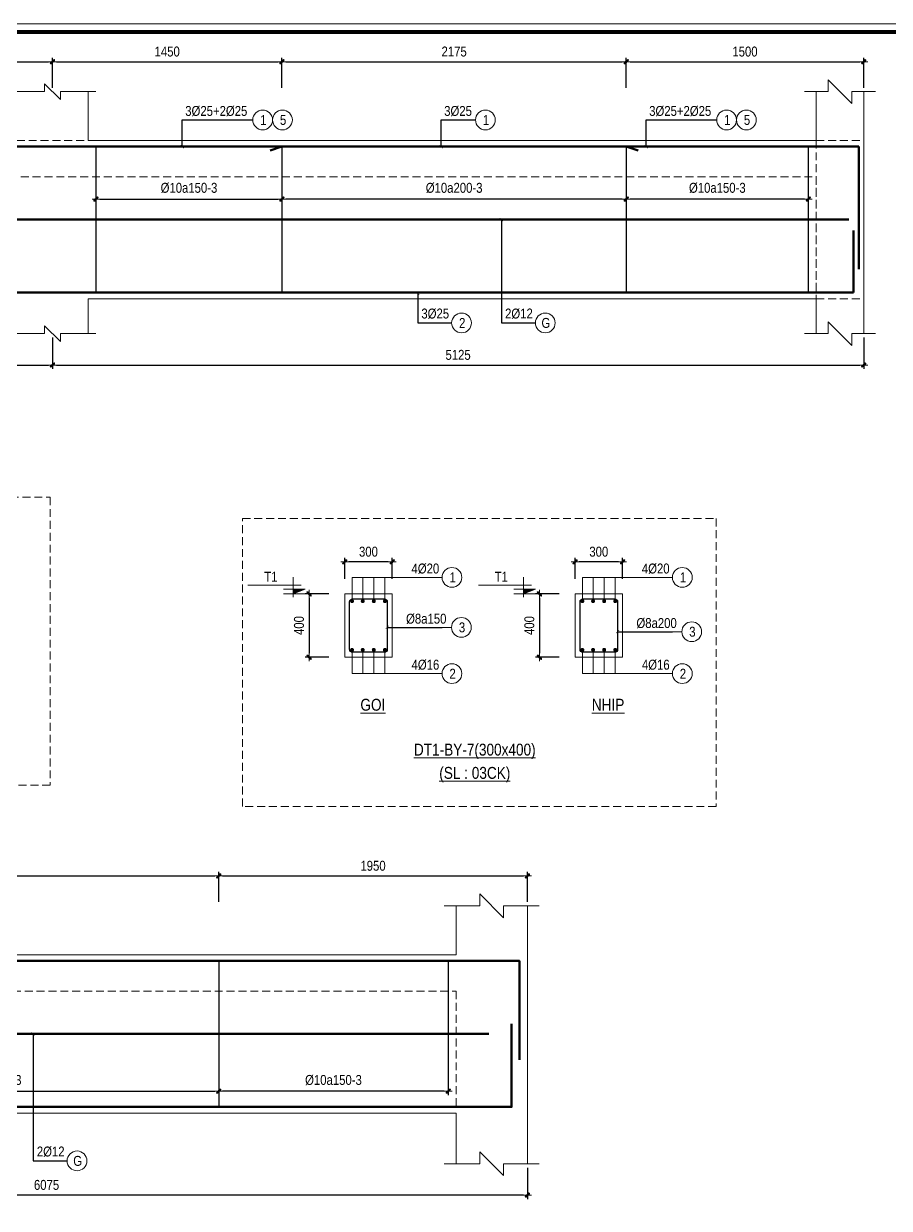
# Model space of a CAD drawing. Header units: millimetres. Extents: x 397144 to 8960116, y 345581 to 674207.
# Drawn here: x 4965793 to 4971261, y 632828 to 640310 of the extents above; entities that cross this region are included whole.
import ezdxf
from ezdxf.enums import TextEntityAlignment as Align
from ezdxf.xclip import XClip

# ---------------------------------------------------------------- set-up
doc = ezdxf.new("R2010")
doc.units = ezdxf.units.MM
doc.header["$XCLIPFRAME"] = 0
doc.header["$PDSIZE"] = -10
doc.linetypes.add('HIDDEN', pattern=[0.375, 0.25, -0.125])
doc.layers.get('0').update_dxf_attribs({"linetype": 'CONTINUOUS'})
doc.layers.get('Defpoints').update_dxf_attribs({"color": 12, "linetype": 'CONTINUOUS'})
for name, color, linetype, lineweight in [('CDAI', 8, 'CONTINUOUS', 30), ('CTHEP', 2, 'CONTINUOUS', 50), ('DBAO', 3, 'CONTINUOUS', 20), ('DGIONG', 4, 'CONTINUOUS', 13), ('KTH', 150, 'CONTINUOUS', 5), ('Net khuat', 8, 'HIDDEN', 13), ('STICK', 1, 'CONTINUOUS', 9), ('TEXT', 7, 'CONTINUOUS', 15)]:
    doc.layers.add(name, color=color, linetype=linetype, lineweight=lineweight)
doc.layers.add('HATCH', color=7, linetype='CONTINUOUS', lineweight=5, true_color=0x2491ff)
doc.styles.add('Star-HelCon', font='VHELVCN_0.TTF')
doc.styles.add('TTP-HelCon', font='VHELVCN_0.TTF')
doc.styles.add('VNI-HELVE-CONDENSE', font='VHELVCN_0.TTF')
doc.dimstyles.new('kc-25', dxfattribs={"dimtxt": 62.5, "dimasz": 20, "dimexe": 20, "dimexo": 50, "dimgap": 25, "dimtad": 3, "dimdec": 0, "dimzin": 0, "dimdsep": 46, "dimtxsty": 'VNI-HELVE-CONDENSE', "dimblk": 'DIM', "dimcen": 2.5, "dimclrd": 256, "dimclre": 154, "dimclrt": 7, "dimaunit": 1, "dimadec": 0, "dimazin": 0, "dimtfac": 1, "dimtdec": 0, "dimtix": 1, "dimtmove": 0, "dimatfit": 3, "dimldrblk": 'DOT', "dimfxl": 1, "dimtolj": 1, "dimtzin": 0, "dimarcsym": 0})
doc.dimstyles.new('TTP-25', dxfattribs={"dimscale": 25, "dimtxt": 2.5, "dimasz": 1, "dimexe": 1, "dimexo": 1, "dimgap": 0.09, "dimtad": 0, "dimdec": 4, "dimrnd": 5, "dimzin": 9, "dimdsep": 46, "dimtxsty": 'TTP-HelCon', "dimblk": 'Stick1', "dimcen": 0.09, "dimdle": 1.5, "dimclrd": 256, "dimclre": 256, "dimclrt": 7, "dimadec": 0, "dimazin": 0, "dimtfac": 1, "dimtdec": 4, "dimtmove": 0, "dimatfit": 3, "dimldrblk": '_ArchTick1', "dimfxl": 1, "dimtvp": 1, "dimtolj": 1, "dimtzin": 0, "dimarcsym": 0})

# ---------------------------------------------------------------- blocks, each defined once
blk = doc.blocks.new('Stick1')
at = {"layer": 'STICK'}
h = blk.add_hatch(color=256, dxfattribs=at)
edge = h.paths.add_edge_path()
edge.add_line((0.3, 0.5), (-0.5, -0.3))
edge.add_arc((-0.4, -0.4), 0.141, 135, 315)
edge.add_line((-0.3, -0.5), (0.5, 0.3))
edge.add_arc((0.4, 0.4), 0.141, 315, 495)
blk.add_line((1, 0), (-1, 0), dxfattribs=at)
blk.add_lwpolyline([(0.3, 0.5), (-0.5, -0.3, 1), (-0.3, -0.5), (0.5, 0.3, 1), (0.3, 0.5, 1)], format="xyb", dxfattribs=at)
blk = doc.blocks.new('*D445')
at = {"layer": 'Defpoints', "color": 0, "transparency": 16777216}
for p in [(4965974.4, 638352), (4971099.4, 638352), (4971099.4, 638154)]:
    blk.add_point(p, dxfattribs=at)
at = {"layer": 'KTH', "lineweight": -2, "transparency": 16777216}
for p, q in [((4965974.4, 638327), (4965974.4, 638129)), ((4971099.4, 638327), (4971099.4, 638129)), ((4965999.4, 638154), (4971074.4, 638154))]:
    blk.add_line(p, q, dxfattribs=at)
at = {"layer": 'KTH', "lineweight": -2, "transparency": 16777216, "xscale": 25, "yscale": 25, "zscale": 25, "rotation": 180}
blk.add_blockref('Stick1', (4965974.4, 638154), dxfattribs=at)
at = {"layer": 'KTH', "lineweight": -2, "transparency": 16777216, "xscale": 25, "yscale": 25, "zscale": 25}
blk.add_blockref('Stick1', (4971099.4, 638154), dxfattribs=at)
at = {"layer": 'KTH', "color": 7, "transparency": 16777216, "insert": (4968536.9, 638217.8), "char_height": 62.5, "attachment_point": 5, "style": 'TTP-HelCon'}
blk.add_mtext('\\A1;5125', dxfattribs=at)
blk = doc.blocks.new('_ArchTick1')
at = {"color": 0, "const_width": 3.81}
blk.add_lwpolyline([(-12.7, -12.7), (12.7, 12.7)], dxfattribs=at)
blk = doc.blocks.new('*D446')
at = {"layer": 'Defpoints', "color": 0, "transparency": 16777216}
for p in [(4965974.4, 640069.4), (4964524.4, 639880.4), (4965974.4, 639880.4)]:
    blk.add_point(p, dxfattribs=at)
at = {"layer": 'KTH', "lineweight": -2, "transparency": 16777216}
for p, q in [((4964524.4, 639905.4), (4964524.4, 640094.4)), ((4965974.4, 639905.4), (4965974.4, 640094.4)), ((4964549.4, 640069.4), (4965949.4, 640069.4))]:
    blk.add_line(p, q, dxfattribs=at)
at = {"layer": 'KTH', "lineweight": -2, "transparency": 16777216, "xscale": 25, "yscale": 25, "zscale": 25, "rotation": 180}
blk.add_blockref('Stick1', (4964524.4, 640069.4), dxfattribs=at)
at = {"layer": 'KTH', "lineweight": -2, "transparency": 16777216, "xscale": 25, "yscale": 25, "zscale": 25}
blk.add_blockref('Stick1', (4965974.4, 640069.4), dxfattribs=at)
at = {"layer": 'KTH', "color": 7, "transparency": 16777216, "insert": (4965249.4, 640133.2), "char_height": 62.5, "attachment_point": 5, "style": 'TTP-HelCon'}
blk.add_mtext('\\A1;1450', dxfattribs=at)
blk = doc.blocks.new('*D447')
at = {"layer": 'Defpoints', "color": 0, "transparency": 16777216}
for p in [(4967424.4, 640069.4), (4965974.4, 639880.4), (4967424.4, 639880.4)]:
    blk.add_point(p, dxfattribs=at)
at = {"layer": 'KTH', "lineweight": -2, "transparency": 16777216}
for p, q in [((4965974.4, 639905.4), (4965974.4, 640094.4)), ((4967424.4, 639905.4), (4967424.4, 640094.4)), ((4965999.4, 640069.4), (4967399.4, 640069.4))]:
    blk.add_line(p, q, dxfattribs=at)
at = {"layer": 'KTH', "lineweight": -2, "transparency": 16777216, "xscale": 25, "yscale": 25, "zscale": 25, "rotation": 180}
blk.add_blockref('Stick1', (4965974.4, 640069.4), dxfattribs=at)
at = {"layer": 'KTH', "lineweight": -2, "transparency": 16777216, "xscale": 25, "yscale": 25, "zscale": 25}
blk.add_blockref('Stick1', (4967424.4, 640069.4), dxfattribs=at)
at = {"layer": 'KTH', "color": 7, "transparency": 16777216, "insert": (4966699.4, 640133.2), "char_height": 62.5, "attachment_point": 5, "style": 'TTP-HelCon'}
blk.add_mtext('\\A1;1450', dxfattribs=at)
blk = doc.blocks.new('*D449')
at = {"layer": 'Defpoints', "color": 0, "transparency": 16777216}
for p in [(4969599.4, 639342), (4970749.4, 639342), (4969599.4, 639202)]:
    blk.add_point(p, dxfattribs=at)
at = {"layer": 'KTH', "lineweight": -2, "transparency": 16777216}
for p, q in [((4969599.4, 639317), (4969599.4, 639177)), ((4970749.4, 639317), (4970749.4, 639177)), ((4970724.4, 639202), (4969624.4, 639202))]:
    blk.add_line(p, q, dxfattribs=at)
at = {"layer": 'KTH', "lineweight": -2, "transparency": 16777216, "xscale": 25, "yscale": 25, "zscale": 25, "rotation": 180}
blk.add_blockref('Stick1', (4969599.4, 639202), dxfattribs=at)
at = {"layer": 'KTH', "lineweight": -2, "transparency": 16777216, "xscale": 25, "yscale": 25, "zscale": 25}
blk.add_blockref('Stick1', (4970749.4, 639202), dxfattribs=at)
at = {"layer": 'KTH', "color": 7, "transparency": 16777216, "insert": (4970174.4, 639271.9), "char_height": 62.5, "attachment_point": 5, "style": 'TTP-HelCon'}
blk.add_mtext('\\A1;Þ10a150-3', dxfattribs=at)
blk = doc.blocks.new('*D450')
at = {"layer": 'Defpoints', "color": 0, "transparency": 16777216}
for p in [(4966249.4, 639342), (4967424.4, 639342), (4967424.4, 639202)]:
    blk.add_point(p, dxfattribs=at)
at = {"layer": 'KTH', "lineweight": -2, "transparency": 16777216}
for p, q in [((4966249.4, 639317), (4966249.4, 639177)), ((4967424.4, 639317), (4967424.4, 639177)), ((4966274.4, 639202), (4967399.4, 639202))]:
    blk.add_line(p, q, dxfattribs=at)
at = {"layer": 'KTH', "lineweight": -2, "transparency": 16777216, "xscale": 25, "yscale": 25, "zscale": 25, "rotation": 180}
blk.add_blockref('Stick1', (4966249.4, 639202), dxfattribs=at)
at = {"layer": 'KTH', "lineweight": -2, "transparency": 16777216, "xscale": 25, "yscale": 25, "zscale": 25}
blk.add_blockref('Stick1', (4967424.4, 639202), dxfattribs=at)
at = {"layer": 'KTH', "color": 7, "transparency": 16777216, "insert": (4966836.9, 639271.9), "char_height": 62.5, "attachment_point": 5, "style": 'TTP-HelCon'}
blk.add_mtext('\\A1;Þ10a150-3', dxfattribs=at)
blk = doc.blocks.new('*D451')
at = {"layer": 'Defpoints', "color": 0, "transparency": 16777216}
for p in [(4971099.4, 640069.4), (4969599.4, 639880.4), (4971099.4, 639880.4)]:
    blk.add_point(p, dxfattribs=at)
at = {"layer": 'KTH', "lineweight": -2, "transparency": 16777216}
for p, q in [((4969599.4, 639905.4), (4969599.4, 640094.4)), ((4971099.4, 639905.4), (4971099.4, 640094.4)), ((4969624.4, 640069.4), (4971074.4, 640069.4))]:
    blk.add_line(p, q, dxfattribs=at)
at = {"layer": 'KTH', "lineweight": -2, "transparency": 16777216, "xscale": 25, "yscale": 25, "zscale": 25, "rotation": 180}
blk.add_blockref('Stick1', (4969599.4, 640069.4), dxfattribs=at)
at = {"layer": 'KTH', "lineweight": -2, "transparency": 16777216, "xscale": 25, "yscale": 25, "zscale": 25}
blk.add_blockref('Stick1', (4971099.4, 640069.4), dxfattribs=at)
at = {"layer": 'KTH', "color": 7, "transparency": 16777216, "insert": (4970349.4, 640133.2), "char_height": 62.5, "attachment_point": 5, "style": 'TTP-HelCon'}
blk.add_mtext('\\A1;1500', dxfattribs=at)
blk = doc.blocks.new('*D452')
at = {"layer": 'Defpoints', "color": 0, "transparency": 16777216}
for p in [(4969599.4, 640069.4), (4967424.4, 639880.4), (4969599.4, 639880.4)]:
    blk.add_point(p, dxfattribs=at)
at = {"layer": 'KTH', "lineweight": -2, "transparency": 16777216}
for p, q in [((4967424.4, 639905.4), (4967424.4, 640094.4)), ((4969599.4, 639905.4), (4969599.4, 640094.4)), ((4967449.4, 640069.4), (4969574.4, 640069.4))]:
    blk.add_line(p, q, dxfattribs=at)
at = {"layer": 'KTH', "lineweight": -2, "transparency": 16777216, "xscale": 25, "yscale": 25, "zscale": 25, "rotation": 180}
blk.add_blockref('Stick1', (4967424.4, 640069.4), dxfattribs=at)
at = {"layer": 'KTH', "lineweight": -2, "transparency": 16777216, "xscale": 25, "yscale": 25, "zscale": 25}
blk.add_blockref('Stick1', (4969599.4, 640069.4), dxfattribs=at)
at = {"layer": 'KTH', "color": 7, "transparency": 16777216, "insert": (4968511.9, 640133.2), "char_height": 62.5, "attachment_point": 5, "style": 'TTP-HelCon'}
blk.add_mtext('\\A1;2175', dxfattribs=at)
blk = doc.blocks.new('*D453')
at = {"layer": 'Defpoints', "color": 0, "transparency": 16777216}
for p in [(4967424.4, 639342), (4969599.4, 639342), (4967424.4, 639202)]:
    blk.add_point(p, dxfattribs=at)
at = {"layer": 'KTH', "lineweight": -2, "transparency": 16777216}
for p, q in [((4967424.4, 639317), (4967424.4, 639177)), ((4969599.4, 639317), (4969599.4, 639177)), ((4969574.4, 639202), (4967449.4, 639202))]:
    blk.add_line(p, q, dxfattribs=at)
at = {"layer": 'KTH', "lineweight": -2, "transparency": 16777216, "xscale": 25, "yscale": 25, "zscale": 25, "rotation": 180}
blk.add_blockref('Stick1', (4967424.4, 639202), dxfattribs=at)
at = {"layer": 'KTH', "lineweight": -2, "transparency": 16777216, "xscale": 25, "yscale": 25, "zscale": 25}
blk.add_blockref('Stick1', (4969599.4, 639202), dxfattribs=at)
at = {"layer": 'KTH', "color": 7, "transparency": 16777216, "insert": (4968511.9, 639271.9), "char_height": 62.5, "attachment_point": 5, "style": 'TTP-HelCon'}
blk.add_mtext('\\A1;Þ10a200-3', dxfattribs=at)
blk = doc.blocks.new('*D462')
at = {"layer": 'Defpoints', "color": 0, "transparency": 16777216}
for p in [(4965399.4, 638352), (4965974.4, 638352), (4965974.4, 638154)]:
    blk.add_point(p, dxfattribs=at)
at = {"layer": 'KTH', "lineweight": -2, "transparency": 16777216}
for p, q in [((4965399.4, 638327), (4965399.4, 638129)), ((4965974.4, 638327), (4965974.4, 638129)), ((4965424.4, 638154), (4965949.4, 638154))]:
    blk.add_line(p, q, dxfattribs=at)
at = {"layer": 'KTH', "lineweight": -2, "transparency": 16777216, "xscale": 25, "yscale": 25, "zscale": 25, "rotation": 180}
blk.add_blockref('Stick1', (4965399.4, 638154), dxfattribs=at)
at = {"layer": 'KTH', "lineweight": -2, "transparency": 16777216, "xscale": 25, "yscale": 25, "zscale": 25}
blk.add_blockref('Stick1', (4965974.4, 638154), dxfattribs=at)
at = {"layer": 'KTH', "color": 7, "transparency": 16777216, "insert": (4965686.9, 638217.8), "char_height": 62.5, "attachment_point": 5, "style": 'TTP-HelCon'}
blk.add_mtext('\\A1;575', dxfattribs=at)
blk = doc.blocks.new('*D469')
at = {"layer": 'Defpoints', "color": 0, "transparency": 16777216}
for p in [(4967024.7, 634927.4), (4964174.7, 634738.4), (4967024.7, 634738.4)]:
    blk.add_point(p, dxfattribs=at)
at = {"layer": 'KTH', "lineweight": -2, "transparency": 16777216}
for p, q in [((4964174.7, 634763.4), (4964174.7, 634952.4)), ((4964199.7, 634927.4), (4966999.7, 634927.4)), ((4967024.7, 634763.4), (4967024.7, 634952.4))]:
    blk.add_line(p, q, dxfattribs=at)
at = {"layer": 'KTH', "lineweight": -2, "transparency": 16777216, "xscale": 25, "yscale": 25, "zscale": 25, "rotation": 180}
blk.add_blockref('Stick1', (4964174.7, 634927.4), dxfattribs=at)
at = {"layer": 'KTH', "lineweight": -2, "transparency": 16777216, "xscale": 25, "yscale": 25, "zscale": 25}
blk.add_blockref('Stick1', (4967024.7, 634927.4), dxfattribs=at)
at = {"layer": 'KTH', "color": 7, "transparency": 16777216, "insert": (4965599.7, 634991.2), "char_height": 62.5, "attachment_point": 5, "style": 'TTP-HelCon'}
blk.add_mtext('\\A1;2850', dxfattribs=at)
blk = doc.blocks.new('*D470')
at = {"layer": 'Defpoints', "color": 0, "transparency": 16777216}
for p in [(4968974.7, 634927.4), (4967024.7, 634738.4), (4968974.7, 634738.4)]:
    blk.add_point(p, dxfattribs=at)
at = {"layer": 'KTH', "lineweight": -2, "transparency": 16777216}
for p, q in [((4967024.7, 634763.4), (4967024.7, 634952.4)), ((4967049.7, 634927.4), (4968949.7, 634927.4)), ((4968974.7, 634763.4), (4968974.7, 634952.4))]:
    blk.add_line(p, q, dxfattribs=at)
at = {"layer": 'KTH', "lineweight": -2, "transparency": 16777216, "xscale": 25, "yscale": 25, "zscale": 25, "rotation": 180}
blk.add_blockref('Stick1', (4967024.7, 634927.4), dxfattribs=at)
at = {"layer": 'KTH', "lineweight": -2, "transparency": 16777216, "xscale": 25, "yscale": 25, "zscale": 25}
blk.add_blockref('Stick1', (4968974.7, 634927.4), dxfattribs=at)
at = {"layer": 'KTH', "color": 7, "transparency": 16777216, "insert": (4967999.7, 634991.2), "char_height": 62.5, "attachment_point": 5, "style": 'TTP-HelCon'}
blk.add_mtext('\\A1;1950', dxfattribs=at)
blk = doc.blocks.new('*D472')
at = {"layer": 'Defpoints', "color": 0, "transparency": 16777216}
for p in [(4962899.7, 633110), (4968974.7, 633110), (4962899.7, 632912)]:
    blk.add_point(p, dxfattribs=at)
at = {"layer": 'KTH', "lineweight": -2, "transparency": 16777216}
for p, q in [((4962899.7, 633085), (4962899.7, 632887)), ((4968974.7, 633085), (4968974.7, 632887)), ((4968949.7, 632912), (4962924.7, 632912))]:
    blk.add_line(p, q, dxfattribs=at)
at = {"layer": 'KTH', "lineweight": -2, "transparency": 16777216, "xscale": 25, "yscale": 25, "zscale": 25, "rotation": 180}
blk.add_blockref('Stick1', (4962899.7, 632912), dxfattribs=at)
at = {"layer": 'KTH', "lineweight": -2, "transparency": 16777216, "xscale": 25, "yscale": 25, "zscale": 25}
blk.add_blockref('Stick1', (4968974.7, 632912), dxfattribs=at)
at = {"layer": 'KTH', "color": 7, "transparency": 16777216, "insert": (4965937.2, 632975.8), "char_height": 62.5, "attachment_point": 5, "style": 'TTP-HelCon'}
blk.add_mtext('\\A1;6075', dxfattribs=at)
blk = doc.blocks.new('*D474')
at = {"layer": 'Defpoints', "color": 0, "transparency": 16777216}
for p in [(4967024.7, 634008.1), (4968474.7, 634008.1), (4967024.7, 633568.1)]:
    blk.add_point(p, dxfattribs=at)
at = {"layer": 'KTH', "lineweight": -2, "transparency": 16777216}
for p, q in [((4967024.7, 633983.1), (4967024.7, 633543.1)), ((4968474.7, 633983.1), (4968474.7, 633543.1)), ((4968449.7, 633568.1), (4967049.7, 633568.1))]:
    blk.add_line(p, q, dxfattribs=at)
at = {"layer": 'KTH', "lineweight": -2, "transparency": 16777216, "xscale": 25, "yscale": 25, "zscale": 25, "rotation": 180}
blk.add_blockref('Stick1', (4967024.7, 633568.1), dxfattribs=at)
at = {"layer": 'KTH', "lineweight": -2, "transparency": 16777216, "xscale": 25, "yscale": 25, "zscale": 25}
blk.add_blockref('Stick1', (4968474.7, 633568.1), dxfattribs=at)
at = {"layer": 'KTH', "color": 7, "transparency": 16777216, "insert": (4967749.7, 633638), "char_height": 62.5, "attachment_point": 5, "style": 'TTP-HelCon'}
blk.add_mtext('\\A1;Þ10a150-3', dxfattribs=at)
blk = doc.blocks.new('*D475')
at = {"layer": 'Defpoints', "color": 0, "transparency": 16777216}
for p in [(4964174.7, 634008.1), (4967024.7, 634008.1), (4967024.7, 633568.1)]:
    blk.add_point(p, dxfattribs=at)
at = {"layer": 'KTH', "lineweight": -2, "transparency": 16777216}
for p, q in [((4964174.7, 633983.1), (4964174.7, 633543.1)), ((4967024.7, 633983.1), (4967024.7, 633543.1)), ((4964199.7, 633568.1), (4966999.7, 633568.1))]:
    blk.add_line(p, q, dxfattribs=at)
at = {"layer": 'KTH', "lineweight": -2, "transparency": 16777216, "xscale": 25, "yscale": 25, "zscale": 25, "rotation": 180}
blk.add_blockref('Stick1', (4964174.7, 633568.1), dxfattribs=at)
at = {"layer": 'KTH', "lineweight": -2, "transparency": 16777216, "xscale": 25, "yscale": 25, "zscale": 25}
blk.add_blockref('Stick1', (4967024.7, 633568.1), dxfattribs=at)
at = {"layer": 'KTH', "color": 7, "transparency": 16777216, "insert": (4965599.7, 633638), "char_height": 62.5, "attachment_point": 5, "style": 'TTP-HelCon'}
blk.add_mtext('\\A1;Þ10a200-3', dxfattribs=at)
blk = doc.blocks.new('CHG_XX_Khung ten')
blk.add_lwpolyline([(15, 579), (826, 579), (826, 15), (15, 15)], close=True)
at = {"color": 4, "linetype": 'Continuous', "const_width": 1}
blk.add_lwpolyline([(17, 577), (824, 577), (824, 17), (17, 17)], close=True, dxfattribs=at)
blk = doc.blocks.new('DIM')
h = blk.add_hatch(color=1)
h.paths.add_polyline_path([(0.49, 0.29, 1), (0.29, 0.49), (-0.19, 0), (0.19, 0)])
h.paths.add_polyline_path([(0.19, 0), (-0.19, 0), (-0.49, -0.29, 1), (-0.29, -0.49)])
at = {"color": 9}
for p, q in [((-0.19, 0), (-1.5, 0)), ((0.19, 0), (1.5, 0))]:
    blk.add_line(p, q, dxfattribs=at)
at = {"color": 1}
for p, q in [((-0.49, -0.29), (0.29, 0.49)), ((-0.29, -0.49), (0.49, 0.29)), ((-0.19, 0), (0.19, 0))]:
    blk.add_line(p, q, dxfattribs=at)
blk.add_arc((-0.39, -0.39), 0.138, 135, 315, dxfattribs=at)
blk = doc.blocks.new('*D1006')
at = {"layer": 'Defpoints', "color": 0, "ltscale": 500, "transparency": 16777216}
for p in [(4967820.8, 636911.1), (4967820.8, 636777.9), (4968120.8, 636777.9)]:
    blk.add_point(p, dxfattribs=at)
at = {"layer": 'KTH', "lineweight": -2, "ltscale": 500, "transparency": 16777216}
for p, q in [((4967820.8, 636802.9), (4967820.8, 636936.1)), ((4968095.8, 636911.1), (4967845.8, 636911.1)), ((4968120.8, 636802.9), (4968120.8, 636936.1))]:
    blk.add_line(p, q, dxfattribs=at)
at = {"layer": 'KTH', "lineweight": -2, "ltscale": 500, "transparency": 16777216, "xscale": 25, "yscale": 25, "zscale": 25, "rotation": 180}
blk.add_blockref('Stick1', (4967820.8, 636911.1), dxfattribs=at)
at = {"layer": 'KTH', "lineweight": -2, "ltscale": 500, "transparency": 16777216, "xscale": 25, "yscale": 25, "zscale": 25}
blk.add_blockref('Stick1', (4968120.8, 636911.1), dxfattribs=at)
at = {"layer": 'KTH', "color": 7, "ltscale": 500, "transparency": 16777216, "insert": (4967970.8, 636974.9), "char_height": 62.5, "attachment_point": 5, "style": 'TTP-HelCon'}
blk.add_mtext('\\A1;300', dxfattribs=at)
blk = doc.blocks.new('*D1007')
at = {"layer": 'Defpoints', "color": 0, "ltscale": 500, "transparency": 16777216}
for p in [(4967745.6, 636708.8), (4967595.8, 636308.8), (4967745.6, 636308.8)]:
    blk.add_point(p, dxfattribs=at)
at = {"layer": 'KTH', "lineweight": -2, "ltscale": 500, "transparency": 16777216}
for p, q in [((4967720.6, 636708.8), (4967570.8, 636708.8)), ((4967595.8, 636683.8), (4967595.8, 636333.8)), ((4967720.6, 636308.8), (4967570.8, 636308.8))]:
    blk.add_line(p, q, dxfattribs=at)
at = {"layer": 'KTH', "lineweight": -2, "ltscale": 500, "transparency": 16777216, "xscale": 25, "yscale": 25, "zscale": 25}
for p, rotation in [((4967595.8, 636708.8), 90), ((4967595.8, 636308.8), 270)]:
    blk.add_blockref('Stick1', p, dxfattribs=dict(at, rotation=rotation))
at = {"layer": 'KTH', "color": 7, "ltscale": 500, "transparency": 16777216, "insert": (4967531.9, 636508.8), "char_height": 62.5, "attachment_point": 5, "rotation": 90, "style": 'TTP-HelCon'}
blk.add_mtext('\\A1;400', dxfattribs=at)
blk = doc.blocks.new('CODE')
at = {"layer": 'DBAO'}
for p, q in [((-62.5, -20), (-62.5, 105)), ((-62.5, 0), (-137.5, 30)), ((-137.5, 30), (0, 30)), ((-137.5, 0), (0, 0)), ((-112.5, 55), (223.6, 55))]:
    blk.add_line(p, q, dxfattribs=at)
at = {"layer": 'HATCH', "color": 1}
blk.add_solid([(-62.5, 0), (-137.5, 30), (-62.5, 30)], dxfattribs=at)
blk = doc.blocks.new('*D1008')
at = {"layer": 'Defpoints', "color": 0, "ltscale": 500, "transparency": 16777216}
for p in [(4969275.9, 636911.1), (4969275.9, 636777.9), (4969575.9, 636777.9)]:
    blk.add_point(p, dxfattribs=at)
at = {"layer": 'KTH', "lineweight": -2, "ltscale": 500, "transparency": 16777216}
for p, q in [((4969275.9, 636802.9), (4969275.9, 636936.1)), ((4969550.9, 636911.1), (4969300.9, 636911.1)), ((4969575.9, 636802.9), (4969575.9, 636936.1))]:
    blk.add_line(p, q, dxfattribs=at)
at = {"layer": 'KTH', "lineweight": -2, "ltscale": 500, "transparency": 16777216, "xscale": 25, "yscale": 25, "zscale": 25, "rotation": 180}
blk.add_blockref('Stick1', (4969275.9, 636911.1), dxfattribs=at)
at = {"layer": 'KTH', "lineweight": -2, "ltscale": 500, "transparency": 16777216, "xscale": 25, "yscale": 25, "zscale": 25}
blk.add_blockref('Stick1', (4969575.9, 636911.1), dxfattribs=at)
at = {"layer": 'KTH', "color": 7, "ltscale": 500, "transparency": 16777216, "insert": (4969425.9, 636974.9), "char_height": 62.5, "attachment_point": 5, "style": 'TTP-HelCon'}
blk.add_mtext('\\A1;300', dxfattribs=at)
blk = doc.blocks.new('*D1009')
at = {"layer": 'Defpoints', "color": 0, "ltscale": 500, "transparency": 16777216}
for p in [(4969200.8, 636708.8), (4969051, 636308.8), (4969200.8, 636308.8)]:
    blk.add_point(p, dxfattribs=at)
at = {"layer": 'KTH', "lineweight": -2, "ltscale": 500, "transparency": 16777216}
for p, q in [((4969175.8, 636708.8), (4969026, 636708.8)), ((4969051, 636683.8), (4969051, 636333.8)), ((4969175.8, 636308.8), (4969026, 636308.8))]:
    blk.add_line(p, q, dxfattribs=at)
at = {"layer": 'KTH', "lineweight": -2, "ltscale": 500, "transparency": 16777216, "xscale": 25, "yscale": 25, "zscale": 25}
for p, rotation in [((4969051, 636708.8), 90), ((4969051, 636308.8), 270)]:
    blk.add_blockref('Stick1', p, dxfattribs=dict(at, rotation=rotation))
at = {"layer": 'KTH', "color": 7, "ltscale": 500, "transparency": 16777216, "insert": (4968987.1, 636508.8), "char_height": 62.5, "attachment_point": 5, "rotation": 90, "style": 'TTP-HelCon'}
blk.add_mtext('\\A1;400', dxfattribs=at)
blk = doc.blocks.new('BY-18')
at = {"layer": 'CTHEP'}
blk.add_line((5138019.31863, 546695.82682), (5214372.22878, 546695.77869), dxfattribs=at)
blk.add_lwpolyline([(5214555.59356, 546376.57918), (5214555.59356, 547004.7664), (5137865.59357, 547004.84194)], dxfattribs=at)
at = {"layer": 'Net khuat', "ltscale": 200}
blk.add_lwpolyline([(5137835.59357, 546343.84194), (5137835.59357, 546343.84194), (5138435.59357, 546343.84194), (5138435.59357, 546813.84194), (5214585.59357, 546813.84194)], dxfattribs=at)

msp = doc.modelspace()

# ---------------------------------------------------------------- linework, layer by layer
at = {"layer": 'CDAI', "ltscale": 52.5}
for p, q in [((4966249.3638, 639532.96464), (4966249.3638, 638610.96464)), ((4967424.3638, 639532.96464), (4967424.3638, 638610.96464)), ((4969599.36379, 639532.96464), (4969599.36379, 638610.96464)), ((4970749.36379, 639532.96464), (4970749.36379, 638610.96464)), ((4967024.67268, 634394.97938), (4967024.67268, 633464.97938)), ((4968474.67268, 634394.97938), (4968474.67268, 633764.97938))]:
    msp.add_line(p, q, dxfattribs=at)
at = {"layer": 'CTHEP'}
for p, q in [((4967349.3638, 639507.96464), (4967424.3638, 639532.96464)), ((4969674.36379, 639507.96464), (4969599.36379, 639532.96464)), ((4971069.36379, 638759.89738), (4971069.36379, 639532.96464)), ((4971035.14123, 638610.96464), (4971035.14123, 639003.98432))]:
    msp.add_line(p, q, dxfattribs=at)
for points in [[(4971069.36379, 639532.96464), (4954929.3638, 639532.96464)], [(4954999.3638, 638610.96464), (4971035.14123, 638610.96464)], [(4968924.67268, 633765.54946), (4968924.67268, 633765.54946), (4968924.67268, 634390.97938), (4959674.67268, 634390.97938)], [(4959674.67268, 633468.97938), (4968874.67268, 633468.97938), (4968874.67268, 633993.54109)]]:
    msp.add_lwpolyline(points, dxfattribs=at)
at = {"layer": 'DBAO'}
for p, q in [((4970799.36379, 639571.96464), (4970799.36379, 639880.35898)), ((4970799.36379, 638571.96464), (4970799.36379, 638351.96464))]:
    msp.add_line(p, q, dxfattribs=at)
for points in [[(4966199.3638, 639880.35898), (4966199.3638, 639571.96464)], [(4971099.36379, 639880.35898), (4971099.36379, 639571.96464), (4971099.36379, 639571.96464), (4971099.36379, 638571.96464), (4971099.36379, 638571.96464), (4971099.36379, 638351.96464)], [(4966199.3638, 639571.96464), (4970799.36379, 639571.96464)], [(4966199.3638, 638571.96464), (4970799.36379, 638571.96464)], [(4966199.3638, 638351.96464), (4966199.3638, 638571.96464)], [(4962674.67268, 634429.97938), (4968524.67268, 634429.97938), (4968524.67268, 634738.37372)], [(4968974.67268, 634738.37372), (4968974.67268, 634429.97938), (4968974.67268, 634429.97938), (4968974.67268, 633729.97938), (4968974.67268, 633729.97938), (4968974.67268, 633109.97938)], [(4962674.67268, 633429.97938), (4968524.67268, 633429.97938), (4968524.67268, 633109.97938)]]:
    msp.add_lwpolyline(points, dxfattribs=at)
at = {"layer": 'DGIONG'}
for points in [[(4970724.36379, 639880.35898), (4970874.36379, 639880.35898), (4970874.36379, 639955.35898), (4971024.36379, 639805.35898), (4971024.36379, 639880.35898), (4971174.36379, 639880.35898)], [(4965699.3638, 639880.35898), (4965924.3638, 639880.35898), (4965924.3638, 639930.35898), (4966024.3638, 639830.35898), (4966024.3638, 639880.35898), (4966249.3638, 639880.35898)], [(4965699.3638, 638351.96464), (4965924.3638, 638351.96464), (4965924.3638, 638401.96464), (4966024.3638, 638301.96464), (4966024.3638, 638351.96464), (4966249.3638, 638351.96464)], [(4970724.36379, 638351.96464), (4970874.36379, 638351.96464), (4970874.36379, 638426.96464), (4971024.36379, 638276.96464), (4971024.36379, 638351.96464), (4971174.36379, 638351.96464)], [(4968449.67268, 634738.37372), (4968674.67268, 634738.37372), (4968674.67268, 634813.37372), (4968824.67268, 634663.37372), (4968824.67268, 634738.37372), (4969049.67268, 634738.37372)], [(4968449.67268, 633109.97938), (4968674.67268, 633109.97938), (4968674.67268, 633184.97938), (4968824.67268, 633034.97938), (4968824.67268, 633109.97938), (4969049.67268, 633109.97938)]]:
    msp.add_lwpolyline(points, dxfattribs=at)
at = {"layer": 'Net khuat', "ltscale": 200}
for p, q in [((4965749.3638, 639571.96464), (4966199.3638, 639571.96464)), ((4970799.36379, 639571.96464), (4970799.36379, 638571.96464)), ((4970799.36379, 639571.96464), (4971099.36379, 639571.96464)), ((4955299.67268, 634199.97938), (4968524.67268, 634199.97938)), ((4968524.67268, 634199.97938), (4968524.67268, 633468.97938))]:
    msp.add_line(p, q, dxfattribs=at)
msp.add_lwpolyline([(4954899.3638, 638571.96464), (4954899.3638, 638571.96464), (4955199.3638, 638571.96464), (4955199.3638, 639341.96464), (4970799.36379, 639341.96464), (4970799.36379, 638571.96464), (4970799.36379, 638571.96464), (4971099.36379, 638571.96464)], dxfattribs=at)

# ---------------------------------------------------------------- block references
at = {"layer": 'CDAI'}
ref = msp.add_blockref('BY-18', (-172036.49636, 87743.96374), dxfattribs=at)
XClip(ref).set_block_clipping_path([(5169868.4667824525, 545261.8675704836), (5186892.9658122761, 547704.4349580166)])

# ---------------------------------------------------------------- dimensions: what is measured, and where the dimension line sits
at = {"layer": 'KTH'}
for base, p1, p2, picture, middle in [((4965974.3638, 640069.35898), (4964524.3638, 639880.35898), (4965974.3638, 639880.35898), '*D446', (4965249.3638, 640133.19231)), ((4967424.3638, 640069.35898), (4965974.3638, 639880.35898), (4967424.3638, 639880.35898), '*D447', (4966699.3638, 640133.19231)), ((4969599.36379, 640069.35898), (4967424.3638, 639880.35898), (4969599.36379, 639880.35898), '*D452', (4968511.86379, 640133.19231)), ((4971099.36379, 640069.35898), (4969599.36379, 639880.35898), (4971099.36379, 639880.35898), '*D451', (4970349.36379, 640133.19231)), ((4965974.3638, 638153.98677), (4965399.3638, 638351.96464), (4965974.3638, 638351.96464), '*D462', (4965686.8638, 638217.8201)), ((4971099.36379, 638153.98677), (4965974.3638, 638351.96464), (4971099.36379, 638351.96464), '*D445', (4968536.8638, 638217.8201)), ((4967024.67268, 634927.37372), (4964174.67268, 634738.37372), (4967024.67268, 634738.37372), '*D469', (4965599.67268, 634991.20705)), ((4968974.67268, 634927.37372), (4967024.67268, 634738.37372), (4968974.67268, 634738.37372), '*D470', (4967999.67268, 634991.20705))]:
    dim = msp.add_linear_dim(base=base, p1=p1, p2=p2, angle=180, dimstyle='TTP-25', override={"dimtmove": 1}, dxfattribs=at)
    dim.commit()
    dim.dimension.update_dxf_attribs({"geometry": picture, "text_midpoint": middle})
for base, p1, p2, text, picture, middle in [((4967424.3638, 639201.95146), (4966249.3638, 639341.96464), (4967424.3638, 639341.96464), 'Þ10a150-3', '*D450', (4966836.8638, 639271.86812)), ((4967024.67305, 633568.11068), (4964174.67268, 634008.12386), (4967024.67305, 634008.12386), 'Þ10a200-3', '*D475', (4965599.67286, 633638.02735))]:
    dim = msp.add_linear_dim(base=base, p1=p1, p2=p2, text=text, dimstyle='TTP-25', override={"dimtmove": 1}, dxfattribs=at)
    dim.commit()
    dim.dimension.update_dxf_attribs({"geometry": picture, "text_midpoint": middle})
for base, p1, p2, text, picture, middle in [((4967424.3638, 639201.95146), (4969599.36379, 639341.96464), (4967424.3638, 639341.96464), 'Þ10a200-3', '*D453', (4968511.86379, 639271.86812)), ((4969599.36379, 639201.95146), (4970749.36379, 639341.96464), (4969599.36379, 639341.96464), 'Þ10a150-3', '*D449', (4970174.36379, 639271.86812)), ((4967024.67305, 633568.11068), (4968474.67268, 634008.12386), (4967024.67305, 634008.12386), 'Þ10a150-3', '*D474', (4967749.67286, 633638.02735))]:
    dim = msp.add_linear_dim(base=base, p1=p1, p2=p2, angle=180, text=text, dimstyle='TTP-25', override={"dimtmove": 1}, dxfattribs=at)
    dim.commit()
    dim.dimension.update_dxf_attribs({"geometry": picture, "text_midpoint": middle})
dim = msp.add_linear_dim(base=(4962899.67268, 632912.00151), p1=(4968974.67268, 633109.97938), p2=(4962899.67268, 633109.97938), dimstyle='TTP-25', override={"dimtmove": 1}, dxfattribs=at)
dim.commit()
dim.dimension.update_dxf_attribs({"geometry": '*D472', "text_midpoint": (4965937.17268, 632975.83484)})

# ---------------------------------------------------------------- next in the draw order: block references
at = {"layer": 'KTH', "ltscale": 0.8, "xscale": 25.92478421702978, "yscale": 25.92478421702978, "zscale": 25.92478421702978}
msp.add_blockref('CHG_XX_Khung ten', (4953653.34321, 625299.06132), dxfattribs=at)

# ---------------------------------------------------------------- next in the draw order: linework, layer by layer
at = {"layer": 'CDAI'}
for points in [[(4967870.75605, 636677.59891), (4968070.75605, 636677.59891, -0.4142135624), (4968089.50605, 636658.84891), (4968089.50605, 636358.84891, -0.4142135624), (4968070.75605, 636340.09891), (4967870.75605, 636340.09891, -0.4142135624), (4967852.00605, 636358.84891), (4967852.00605, 636658.84891, -0.4142135624)], [(4969325.94386, 636677.59891), (4969525.94386, 636677.59891, -0.4142135624), (4969544.69386, 636658.84891), (4969544.69386, 636358.84891, -0.4142135624), (4969525.94386, 636340.09891), (4969325.94386, 636340.09891, -0.4142135624), (4969307.19386, 636358.84891), (4969307.19386, 636658.84891, -0.4142135624)]]:
    msp.add_lwpolyline(points, format="xyb", close=True, dxfattribs=at)
at = {"layer": 'CTHEP'}
for p, q in [((4955097.97081, 639071.96464), (4971004.75718, 639071.96464)), ((4960351.59074, 633929.97938), (4968731.09356, 633929.97938))]:
    msp.add_line(p, q, dxfattribs=at)
at = {"layer": 'CTHEP', "const_width": 12.5}
for points in [[(4967860.75605, 636662.59891, 1), (4967873.25605, 636662.59891, 1)], [(4967928.25605, 636662.59891, 1), (4967940.75605, 636662.59891, 1)], [(4967998.25605, 636662.59891, 1), (4968010.75605, 636662.59891, 1)], [(4968068.25605, 636662.59891, 1), (4968080.75605, 636662.59891, 1)], [(4969315.94386, 636662.59891, 1), (4969328.44386, 636662.59891, 1)], [(4969383.44386, 636662.59891, 1), (4969395.94386, 636662.59891, 1)], [(4969453.44386, 636662.59891, 1), (4969465.94386, 636662.59891, 1)], [(4969523.44386, 636662.59891, 1), (4969535.94386, 636662.59891, 1)], [(4967860.75605, 636355.09891, 1), (4967873.25605, 636355.09891, 1)], [(4967928.25605, 636355.09891, 1), (4967940.75605, 636355.09891, 1)], [(4967998.25605, 636355.09891, 1), (4968010.75605, 636355.09891, 1)], [(4968068.25605, 636355.09891, 1), (4968080.75605, 636355.09891, 1)], [(4969315.94386, 636355.09891, 1), (4969328.44386, 636355.09891, 1)], [(4969383.44386, 636355.09891, 1), (4969395.94386, 636355.09891, 1)], [(4969453.44386, 636355.09891, 1), (4969465.94386, 636355.09891, 1)], [(4969523.44386, 636355.09891, 1), (4969535.94386, 636355.09891, 1)]]:
    msp.add_lwpolyline(points, format="xyb", close=True, dxfattribs=at)
at = {"layer": 'DBAO', "flags": 128}
for points in [[(4968120.75605, 636708.84891), (4968120.75605, 636308.84891), (4967820.75605, 636308.84891), (4967820.75605, 636708.84891)], [(4967820.75605, 636708.84891), (4968120.75605, 636708.84891)], [(4969575.94386, 636708.84891), (4969575.94386, 636308.84891), (4969275.94386, 636308.84891), (4969275.94386, 636708.84891)], [(4969275.94386, 636708.84891), (4969575.94386, 636708.84891)]]:
    msp.add_lwpolyline(points, dxfattribs=at)
at = {"layer": 'DGIONG'}
for p, q in [((4967867.00605, 636662.59891), (4967867.00605, 636812.59891)), ((4967867.00605, 636812.59891), (4968435.75605, 636812.59891)), ((4967934.50605, 636662.59891), (4967934.50605, 636812.59891)), ((4968004.50605, 636662.59891), (4968004.50605, 636812.59891)), ((4968074.50605, 636662.59891), (4968074.50605, 636812.59891)), ((4969322.19386, 636662.59891), (4969322.19386, 636812.59891)), ((4969322.19386, 636812.59891), (4969890.94386, 636812.59891)), ((4969389.69386, 636662.59891), (4969389.69386, 636812.59891)), ((4969459.69386, 636662.59891), (4969459.69386, 636812.59891)), ((4969529.69386, 636662.59891), (4969529.69386, 636812.59891)), ((4968089.50605, 636497.15211), (4968495.25605, 636497.15211)), ((4969544.69386, 636469.72861), (4969950.44386, 636469.72861)), ((4967867.00605, 636205.09891), (4967867.00605, 636355.09891)), ((4967934.50605, 636205.09891), (4967934.50605, 636355.09891)), ((4968004.50605, 636205.09891), (4968004.50605, 636355.09891)), ((4968074.50605, 636205.09891), (4968074.50605, 636355.09891)), ((4969322.19386, 636205.09891), (4969322.19386, 636355.09891)), ((4969389.69386, 636205.09891), (4969389.69386, 636355.09891)), ((4969459.69386, 636205.09891), (4969459.69386, 636355.09891)), ((4969529.69386, 636205.09891), (4969529.69386, 636355.09891)), ((4967867.00605, 636205.09891), (4968435.75605, 636205.09891)), ((4969322.19386, 636205.09891), (4969890.94386, 636205.09891))]:
    msp.add_line(p, q, dxfattribs=at)
for centre in [(4967302.4339, 639701.47375), (4967427.4339, 639701.47375), (4968709.27627, 639701.47375), (4970233.06479, 639701.47375), (4970358.06479, 639701.47375), (4968558.76656, 638419.92038), (4969087.44353, 638419.92038), (4968498.25605, 636812.59891), (4969953.44386, 636812.59891), (4968557.75605, 636497.15211), (4970012.94386, 636469.72861), (4968498.25605, 636205.09891), (4969953.44386, 636205.09891), (4966129.62547, 633127.93512)]:
    msp.add_circle(centre, 62.5, dxfattribs=at)
at = {"layer": 'Net khuat', "ltscale": 200}
for points in [[(4964135.43902, 637319.22154), (4965960.52931, 637319.22154), (4965960.52931, 635500.92939), (4964135.43902, 635500.92939)], [(4967174.69898, 637185.15031), (4970167.27934, 637185.15031), (4970167.27934, 635366.85816), (4967174.69898, 635366.85816)]]:
    msp.add_lwpolyline(points, close=True, dxfattribs=at)

# ---------------------------------------------------------------- next in the draw order: block references
at = {"layer": 'KTH', "linetype": 'Continuous', "xscale": -1}
for p in [(4967433.26949, 636708.84891), (4968888.45731, 636708.84891)]:
    msp.add_blockref('CODE', p, dxfattribs=at)

# ---------------------------------------------------------------- next in the draw order: texts
at = {"layer": 'TEXT', "style": 'TTP-HelCon'}
for s, p in [('3Þ25+2Þ25', (4966813.43188, 639727.32669)), ('3Þ25', (4968449.15238, 639727.32669)), ('3Þ25+2Þ25', (4969744.06277, 639727.32669)), ('3Þ25', (4968304.9587, 638447.81743)), ('2Þ12', (4968833.63566, 638447.81743)), ('2Þ12', (4965875.81761, 633155.83218))]:
    msp.add_text(s, height=62.5, dxfattribs=at).set_placement(p)
at = {"layer": 'TEXT', "style": 'Star-HelCon'}
for s, p in [('1', (4967306.60057, 639701.47375)), ('5', (4967431.60057, 639701.47375)), ('1', (4968713.44294, 639701.47375)), ('1', (4970237.23146, 639701.47375)), ('5', (4970362.23146, 639701.47375)), ('2', (4968562.93323, 638419.92038)), ('G', (4969091.6102, 638419.92038)), ('1', (4968502.42272, 636812.59891)), ('1', (4969957.61053, 636812.59891)), ('3', (4968561.92272, 636497.15211)), ('3', (4970017.11053, 636469.72861)), ('2', (4968502.42272, 636205.09891)), ('2', (4969957.61053, 636205.09891)), ('G', (4966133.79214, 633127.93512))]:
    msp.add_text(s, height=62.5, dxfattribs=at).set_placement(p, align=Align.MIDDLE)
at = {"layer": 'TEXT', "style": 'TTP-HelCon'}
for s, height, p in [('4Þ20', 62.5, (4968330.25605, 636837.59891)), ('4Þ20', 62.5, (4969785.44386, 636837.59891)), ('Þ8a150', 62.5, (4968335.75605, 636520.65211)), ('Þ8a200', 62.5, (4969790.94386, 636493.22861)), ('4Þ16', 62.5, (4968330.52139, 636230.09891)), ('4Þ16', 62.5, (4969785.7092, 636230.09891)), ('%%UGOI', 75, (4967998.58695, 635970.94562)), ('%%UNHIP', 75, (4969484.72394, 635970.94562)), ('%%UDT1-BY-7(300x400)', 75, (4968642.4899, 635687.51687)), ('%%U(SL : 03CK)', 75, (4968642.4899, 635540.62228))]:
    msp.add_text(s, height=height, dxfattribs=at).set_placement(p, align=Align.CENTER)
for p in [(4967475.53616, 636785.8439), (4968930.72398, 636785.8439)]:
    msp.add_text('T1    ', height=62.5, dxfattribs=at).set_placement(p, align=Align.RIGHT)

# ---------------------------------------------------------------- next in the draw order: dimensions: what is measured, and where the dimension line sits
at = {"layer": 'KTH', "ltscale": 500}
for base, p1, p2, picture, middle in [((4967820.75605, 636911.09891), (4968120.75605, 636777.86086), (4967820.75605, 636777.86086), '*D1006', (4967970.75605, 636974.93224)), ((4969275.94386, 636911.09891), (4969575.94386, 636777.86086), (4969275.94386, 636777.86086), '*D1008', (4969425.94386, 636974.93224))]:
    dim = msp.add_linear_dim(base=base, p1=p1, p2=p2, dimstyle='TTP-25', override={"dimtxsty": 'TTP-HelCon'}, dxfattribs=at)
    dim.commit()
    dim.dimension.update_dxf_attribs({"geometry": picture, "text_midpoint": middle})
for base, p1, p2, picture, middle in [((4967595.76949, 636308.84891), (4967745.60231, 636708.84891), (4967745.60231, 636308.84891), '*D1007', (4967531.93616, 636508.84891)), ((4969050.95731, 636308.84891), (4969200.79012, 636708.84891), (4969200.79012, 636308.84891), '*D1009', (4968987.12398, 636508.84891))]:
    dim = msp.add_linear_dim(base=base, p1=p1, p2=p2, angle=90, dimstyle='TTP-25', override={"dimtxsty": 'TTP-HelCon'}, dxfattribs=at)
    dim.commit()
    dim.dimension.update_dxf_attribs({"geometry": picture, "text_midpoint": middle})

# ---------------------------------------------------------------- next in the draw order: leaders
at = {"layer": 'DGIONG'}
for points in [[(4966794.92011, 639532.96464), (4966794.91985, 639701.47375), (4967239.9339, 639701.47375)], [(4968430.64062, 639532.96464), (4968430.64035, 639701.47375), (4968646.77627, 639701.47375)], [(4969725.551, 639532.96464), (4969725.55074, 639701.47375), (4970170.56479, 639701.47375)], [(4968810.62389, 639071.96464), (4968810.62363, 638419.92038), (4969024.94353, 638419.92038)], [(4968281.94693, 638606.96464), (4968281.94666, 638419.92038), (4968496.26656, 638419.92038)], [(4968089.50605, 636497.15211), (4968435.4365, 636497.15211)], [(4969544.69386, 636469.72861), (4969890.62431, 636469.72861)], [(4965852.80584, 633929.97938), (4965852.80557, 633127.93512), (4966067.12547, 633127.93512)]]:
    msp.add_leader(points, dimstyle='kc-25', override={"dimtad": 0, "dimldrblk": 'ArchTick', "dimfxl": 100, "dimarcsym": 1}, dxfattribs=at)

doc.saveas('drawing.dxf')
